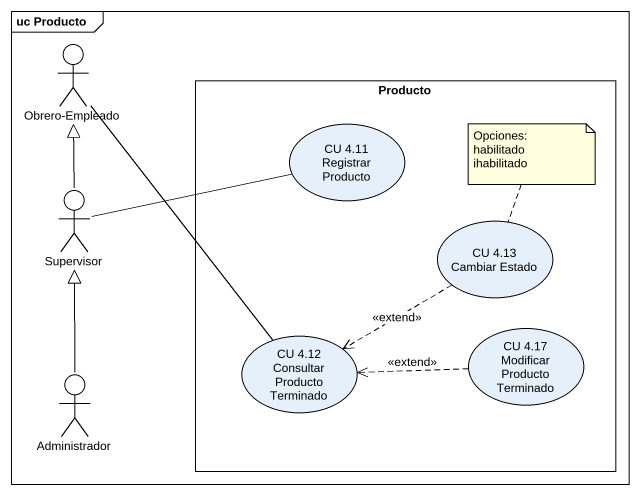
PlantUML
@startuml
mainframe uc Producto
actor "Obrero-Empleado" as Obrero_Empleado
rectangle Producto {
  usecase "CU 4.11 Registrar Producto" as CU_4_11_Registrar_Producto
  usecase "CU 4.13 Cambiar Estado" as CU_4_13_Cambiar_Estado
  usecase "CU 4.12 Consultar Producto Terminado" as CU_4_12_Consultar_Producto
  usecase "CU 4.17 Modificar Producto Terminado" as CU_4_17_Modificar_Producto
}
actor Supervisor
actor Administrador
Obrero_Empleado -- CU_4_12_Consultar_Producto
Supervisor -up-|> Obrero_Empleado
Supervisor -right- CU_4_11_Registrar_Producto
CU_4_13_Cambiar_Estado .left.> CU_4_12_Consultar_Producto : <<extend>>
CU_4_17_Modificar_Producto .left.> CU_4_12_Consultar_Producto : <<extend>>
Administrador -up-|> Supervisor
note top of CU_4_13_Cambiar_Estado
  Opciones:
  habilitado
  ihabilitado
end note
@enduml
